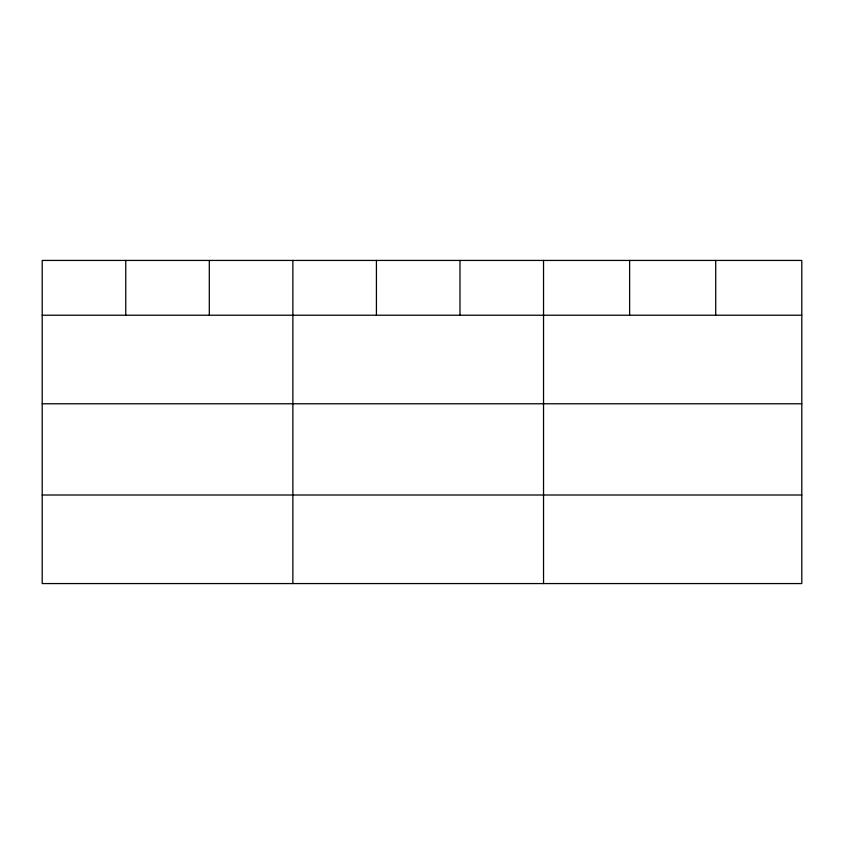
<?xml version="1.0" encoding="UTF-8"?>
<svg xmlns="http://www.w3.org/2000/svg" width="844" height="844" viewBox="0 0 844 844"><rect width="100%" height="100%" fill="white"/><g stroke="black" fill="none" stroke-linecap="round" stroke-linejoin="round"><path stroke-width="1.27" d="M801.8 403.77L801.8 260.437L42.2 260.437L42.2 583.563L801.8 583.563L801.8 403.77L42.2 403.77M42.2 315.223L801.8 315.223M42.2 495.006L801.8 495.006M715.712 260.437L715.712 315.223M629.624 260.437L629.624 315.223M543.536 260.437L543.536 583.563M459.98 260.437L459.98 315.223M376.424 260.437L376.424 315.223M292.868 260.437L292.868 583.563M209.312 260.437L209.312 315.223M125.756 260.437L125.756 315.223"/></g></svg>
